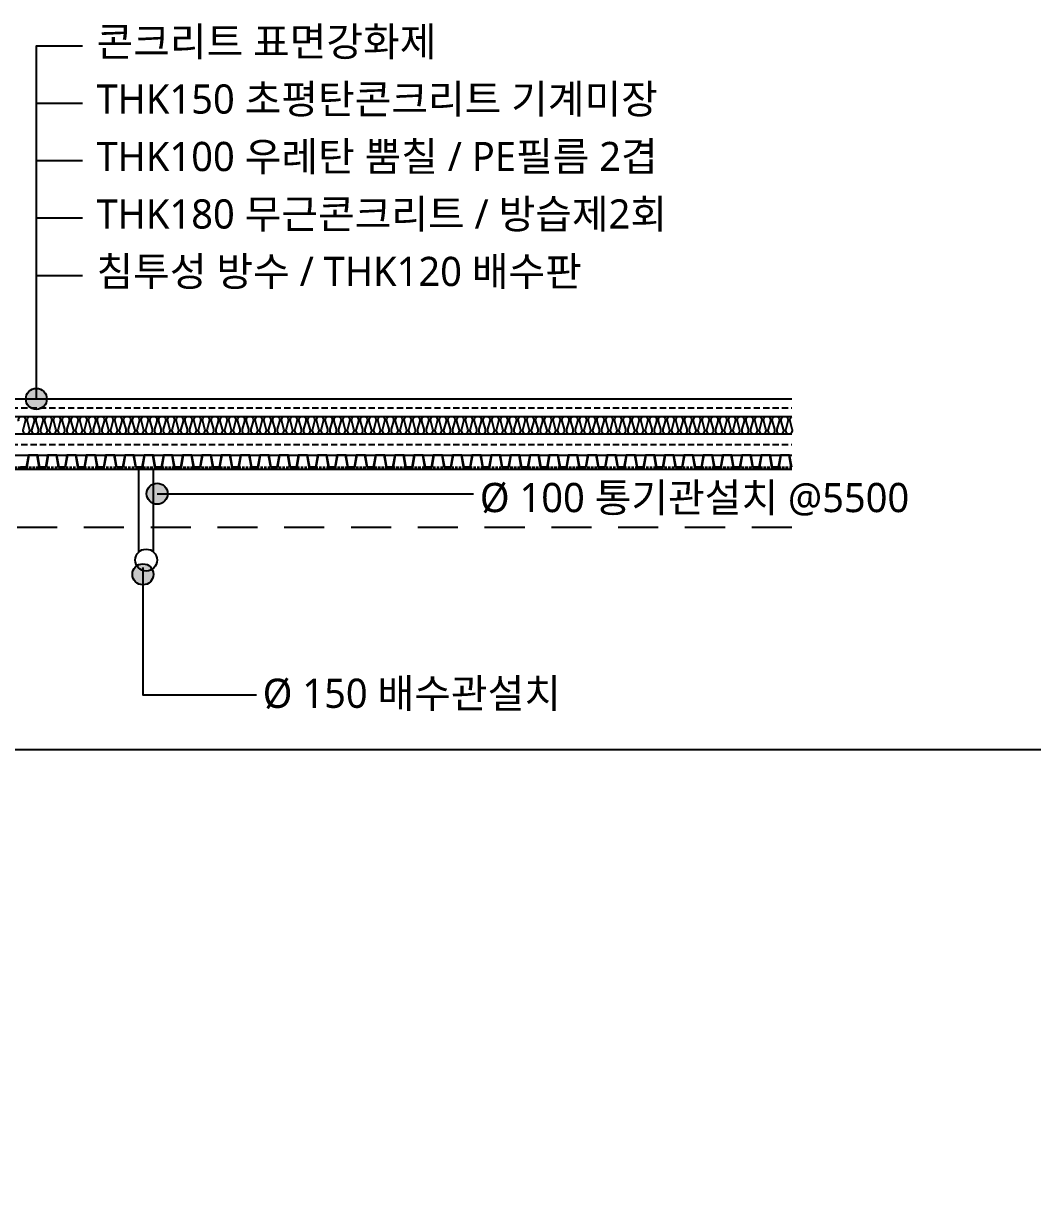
# Model space of a CAD drawing. Header units: millimetres. Extents: x 43194913 to 43467729, y 1104638 to 1280691.
# Drawn here: x 43230183 to 43260417, y 1245971 to 1280691 of the extents above; entities that cross this region are included whole.
import ezdxf
from ezdxf.enums import TextEntityAlignment as Align

# ---------------------------------------------------------------- set-up
doc = ezdxf.new("R2010")
doc.units = ezdxf.units.MM
doc.header["$LTSCALE"] = 1000
doc.header["$MEASUREMENT"] = 0
for name, pattern in [('-HID', [2.5, 1.5, -1]), ('HID', [2.2, 1.5, -0.7]), ('HIDDEN', [0.375, 0.25, -0.125])]:
    doc.linetypes.add(name, pattern=pattern)
doc.layers.get('0').update_dxf_attribs({"linetype": 'CONTINUOUS'})
doc.layers.get('Defpoints').update_dxf_attribs({"color": 171, "linetype": 'CONTINUOUS'})
for name, color, linetype in [('AA-ELSC-PCN9', 9, 'CONTINUOUS'), ('CON', 2, 'CONTINUOUS'), ('ELE-8', 8, 'CONTINUOUS'), ('INSUL', 8, 'CONTINUOUS'), ('LED', 7, 'CONTINUOUS'), ('TEXT(MIN)', 7, 'CONTINUOUS'), ('wire-meshes', 1, 'CONTINUOUS'), ('트렌치 (1층 결로수처리)', 2, 'CONTINUOUS')]:
    doc.layers.add(name, color=color, linetype=linetype)
doc.styles.add('나눔바른고딕', font='NanumBarunGothic.ttf')

# ---------------------------------------------------------------- blocks, each defined once
blk = doc.blocks.new('sdnjfknkdfgdfgdfg')
at = {"layer": 'Defpoints'}
blk.add_lwpolyline([(43933329.2, 1102264.7), (43706638.4, 1102264.7), (43706638.4, 1231339.6), (43933329.2, 1231339.6)], close=True, dxfattribs=at)

msp = doc.modelspace()

# ---------------------------------------------------------------- hatches: boundary and pattern name
at = {"layer": 'LED'}
h = msp.add_hatch(color=256, dxfattribs=at)
h.dxf.hatch_style = 1
edge = h.paths.add_edge_path()
edge.add_arc((43230577.5, 1269441.8), 315, 0, 360)
h = msp.add_hatch(color=12, dxfattribs=at)
h.dxf.hatch_style = 1
edge = h.paths.add_edge_path()
edge.add_arc((43234194.8, 1266603.6), 315, 0, 360, ccw=False)
h = msp.add_hatch(color=12, dxfattribs=at)
h.dxf.hatch_style = 1
edge = h.paths.add_edge_path()
edge.add_arc((43233769.3, 1264188.9), 315, 0, 360, ccw=False)

# ---------------------------------------------------------------- linework, layer by layer
at = {"linetype": '-HID', "ltscale": 0.8}
msp.add_line((43253201.3, 1265591.7), (43199877.6, 1265591.7), dxfattribs=at)
at = {"layer": 'AA-ELSC-PCN9'}
for p, q in [((43230338.7, 1267761.8), (43230274.7, 1267401.6)), ((43230354.5, 1267743.8), (43230290.5, 1267383.6)), ((43230617.6, 1267761.8), (43230338.7, 1267761.8)), ((43230601.8, 1267743.8), (43230354.5, 1267743.8)), ((43230665.8, 1267383.6), (43230601.8, 1267743.8)), ((43230681.6, 1267401.6), (43230617.6, 1267761.8)), ((43230916.1, 1267761.8), (43230852.1, 1267401.6)), ((43230931.9, 1267743.8), (43230867.9, 1267383.6)), ((43231195, 1267761.8), (43230916.1, 1267761.8)), ((43231179.2, 1267743.8), (43230931.9, 1267743.8)), ((43231243.2, 1267383.6), (43231179.2, 1267743.8)), ((43231259, 1267401.6), (43231195, 1267761.8)), ((43231493.5, 1267761.8), (43231429.4, 1267401.6)), ((43231509.3, 1267743.8), (43231445.3, 1267383.6)), ((43231772.4, 1267761.8), (43231493.5, 1267761.8)), ((43231756.6, 1267743.8), (43231509.3, 1267743.8)), ((43231820.6, 1267383.6), (43231756.6, 1267743.8)), ((43231836.4, 1267401.6), (43231772.4, 1267761.8)), ((43232070.9, 1267761.8), (43232006.8, 1267401.6)), ((43232086.7, 1267743.8), (43232022.7, 1267383.6)), ((43232349.8, 1267761.8), (43232070.9, 1267761.8)), ((43232333.9, 1267743.8), (43232086.7, 1267743.8)), ((43232398, 1267383.6), (43232333.9, 1267743.8)), ((43232413.8, 1267401.6), (43232349.8, 1267761.8)), ((43232648.2, 1267761.8), (43232584.2, 1267401.6)), ((43232664.1, 1267743.8), (43232600.1, 1267383.6)), ((43232927.2, 1267761.8), (43232648.2, 1267761.8)), ((43232911.3, 1267743.8), (43232664.1, 1267743.8)), ((43232975.4, 1267383.6), (43232911.3, 1267743.8)), ((43232991.2, 1267401.6), (43232927.2, 1267761.8)), ((43233225.6, 1267761.8), (43233161.6, 1267401.6)), ((43233241.5, 1267743.8), (43233177.5, 1267383.6)), ((43233504.6, 1267761.8), (43233225.6, 1267761.8)), ((43233488.7, 1267743.8), (43233241.5, 1267743.8)), ((43233552.7, 1267383.6), (43233488.7, 1267743.8)), ((43233568.6, 1267401.6), (43233504.6, 1267761.8)), ((43233803, 1267761.8), (43233739, 1267401.6)), ((43233818.9, 1267743.8), (43233754.8, 1267383.6)), ((43234082, 1267761.8), (43233803, 1267761.8)), ((43234066.1, 1267743.8), (43233818.9, 1267743.8)), ((43234130.1, 1267383.6), (43234066.1, 1267743.8)), ((43234146, 1267401.6), (43234082, 1267761.8)), ((43234380.4, 1267761.8), (43234316.4, 1267401.6)), ((43234396.3, 1267743.8), (43234332.2, 1267383.6)), ((43234659.3, 1267761.8), (43234380.4, 1267761.8)), ((43234643.5, 1267743.8), (43234396.3, 1267743.8)), ((43234707.5, 1267383.6), (43234643.5, 1267743.8)), ((43234723.4, 1267401.6), (43234659.3, 1267761.8)), ((43234957.8, 1267761.8), (43234893.8, 1267401.6)), ((43234973.6, 1267743.8), (43234909.6, 1267383.6)), ((43235236.7, 1267761.8), (43234957.8, 1267761.8)), ((43235220.9, 1267743.8), (43234973.6, 1267743.8)), ((43235284.9, 1267383.6), (43235220.9, 1267743.8)), ((43235300.8, 1267401.6), (43235236.7, 1267761.8)), ((43235535.2, 1267761.8), (43235471.2, 1267401.6)), ((43235551, 1267743.8), (43235487, 1267383.6)), ((43235814.1, 1267761.8), (43235535.2, 1267761.8)), ((43235798.3, 1267743.8), (43235551, 1267743.8)), ((43235862.3, 1267383.6), (43235798.3, 1267743.8)), ((43235878.1, 1267401.6), (43235814.1, 1267761.8)), ((43236112.6, 1267761.8), (43236048.6, 1267401.6)), ((43236128.4, 1267743.8), (43236064.4, 1267383.6)), ((43236391.5, 1267761.8), (43236112.6, 1267761.8)), ((43236375.7, 1267743.8), (43236128.4, 1267743.8)), ((43236439.7, 1267383.6), (43236375.7, 1267743.8)), ((43236455.5, 1267401.6), (43236391.5, 1267761.8)), ((43236690, 1267761.8), (43236626, 1267401.6)), ((43236705.8, 1267743.8), (43236641.8, 1267383.6)), ((43236968.9, 1267761.8), (43236690, 1267761.8)), ((43236953.1, 1267743.8), (43236705.8, 1267743.8)), ((43237017.1, 1267383.6), (43236953.1, 1267743.8)), ((43237032.9, 1267401.6), (43236968.9, 1267761.8)), ((43237267.4, 1267761.8), (43237203.4, 1267401.6)), ((43237283.2, 1267743.8), (43237219.2, 1267383.6)), ((43237546.3, 1267761.8), (43237267.4, 1267761.8)), ((43237530.5, 1267743.8), (43237283.2, 1267743.8)), ((43237594.5, 1267383.6), (43237530.5, 1267743.8)), ((43237610.3, 1267401.6), (43237546.3, 1267761.8)), ((43237844.8, 1267761.8), (43237780.8, 1267401.6)), ((43237860.6, 1267743.8), (43237796.6, 1267383.6)), ((43238123.7, 1267761.8), (43237844.8, 1267761.8)), ((43238107.9, 1267743.8), (43237860.6, 1267743.8)), ((43238171.9, 1267383.6), (43238107.9, 1267743.8)), ((43238187.7, 1267401.6), (43238123.7, 1267761.8)), ((43238422.2, 1267761.8), (43238358.1, 1267401.6)), ((43238438, 1267743.8), (43238374, 1267383.6)), ((43238701.1, 1267761.8), (43238422.2, 1267761.8)), ((43238685.3, 1267743.8), (43238438, 1267743.8)), ((43238749.3, 1267383.6), (43238685.3, 1267743.8)), ((43238765.1, 1267401.6), (43238701.1, 1267761.8)), ((43238999.5, 1267761.8), (43238935.5, 1267401.6)), ((43239015.4, 1267743.8), (43238951.4, 1267383.6)), ((43239278.5, 1267761.8), (43238999.5, 1267761.8)), ((43239262.6, 1267743.8), (43239015.4, 1267743.8)), ((43239326.7, 1267383.6), (43239262.6, 1267743.8)), ((43239342.5, 1267401.6), (43239278.5, 1267761.8)), ((43239576.9, 1267761.8), (43239512.9, 1267401.6)), ((43239592.8, 1267743.8), (43239528.8, 1267383.6)), ((43239855.9, 1267761.8), (43239576.9, 1267761.8)), ((43239840, 1267743.8), (43239592.8, 1267743.8)), ((43239904, 1267383.6), (43239840, 1267743.8)), ((43239919.9, 1267401.6), (43239855.9, 1267761.8)), ((43240154.3, 1267761.8), (43240090.3, 1267401.6)), ((43240170.2, 1267743.8), (43240106.1, 1267383.6)), ((43240433.3, 1267761.8), (43240154.3, 1267761.8)), ((43240417.4, 1267743.8), (43240170.2, 1267743.8)), ((43240481.4, 1267383.6), (43240417.4, 1267743.8)), ((43240497.3, 1267401.6), (43240433.3, 1267761.8)), ((43240731.7, 1267761.8), (43240667.7, 1267401.6)), ((43240747.6, 1267743.8), (43240683.5, 1267383.6)), ((43241010.6, 1267761.8), (43240731.7, 1267761.8)), ((43240994.8, 1267743.8), (43240747.6, 1267743.8)), ((43241058.8, 1267383.6), (43240994.8, 1267743.8)), ((43241074.7, 1267401.6), (43241010.6, 1267761.8)), ((43241309.1, 1267761.8), (43241245.1, 1267401.6)), ((43241324.9, 1267743.8), (43241260.9, 1267383.6)), ((43241588, 1267761.8), (43241309.1, 1267761.8)), ((43241572.2, 1267743.8), (43241324.9, 1267743.8)), ((43241636.2, 1267383.6), (43241572.2, 1267743.8)), ((43241652.1, 1267401.6), (43241588, 1267761.8)), ((43241886.5, 1267761.8), (43241822.5, 1267401.6)), ((43241902.3, 1267743.8), (43241838.3, 1267383.6)), ((43242165.4, 1267761.8), (43241886.5, 1267761.8)), ((43242149.6, 1267743.8), (43241902.3, 1267743.8)), ((43242213.6, 1267383.6), (43242149.6, 1267743.8)), ((43242229.4, 1267401.6), (43242165.4, 1267761.8)), ((43242463.9, 1267761.8), (43242399.9, 1267401.6)), ((43242479.7, 1267743.8), (43242415.7, 1267383.6)), ((43242742.8, 1267761.8), (43242463.9, 1267761.8)), ((43242727, 1267743.8), (43242479.7, 1267743.8)), ((43242791, 1267383.6), (43242727, 1267743.8)), ((43242806.8, 1267401.6), (43242742.8, 1267761.8)), ((43243041.3, 1267761.8), (43242977.3, 1267401.6)), ((43243057.1, 1267743.8), (43242993.1, 1267383.6)), ((43243320.2, 1267761.8), (43243041.3, 1267761.8)), ((43243304.4, 1267743.8), (43243057.1, 1267743.8)), ((43243368.4, 1267383.6), (43243304.4, 1267743.8)), ((43243384.2, 1267401.6), (43243320.2, 1267761.8)), ((43243618.7, 1267761.8), (43243554.7, 1267401.6)), ((43243634.5, 1267743.8), (43243570.5, 1267383.6)), ((43243897.6, 1267761.8), (43243618.7, 1267761.8)), ((43243881.8, 1267743.8), (43243634.5, 1267743.8)), ((43243945.8, 1267383.6), (43243881.8, 1267743.8)), ((43243961.6, 1267401.6), (43243897.6, 1267761.8)), ((43244196.1, 1267761.8), (43244132.1, 1267401.6)), ((43244211.9, 1267743.8), (43244147.9, 1267383.6)), ((43244475, 1267761.8), (43244196.1, 1267761.8)), ((43244459.2, 1267743.8), (43244211.9, 1267743.8)), ((43244523.2, 1267383.6), (43244459.2, 1267743.8)), ((43244539, 1267401.6), (43244475, 1267761.8)), ((43244773.5, 1267761.8), (43244709.4, 1267401.6)), ((43244789.3, 1267743.8), (43244725.3, 1267383.6)), ((43245052.4, 1267761.8), (43244773.5, 1267761.8)), ((43245036.6, 1267743.8), (43244789.3, 1267743.8)), ((43245100.6, 1267383.6), (43245036.6, 1267743.8)), ((43245116.4, 1267401.6), (43245052.4, 1267761.8)), ((43245350.9, 1267761.8), (43245286.8, 1267401.6)), ((43245366.7, 1267743.8), (43245302.7, 1267383.6)), ((43245629.8, 1267761.8), (43245350.9, 1267761.8)), ((43245613.9, 1267743.8), (43245366.7, 1267743.8)), ((43245678, 1267383.6), (43245613.9, 1267743.8)), ((43245693.8, 1267401.6), (43245629.8, 1267761.8)), ((43245928.2, 1267761.8), (43245864.2, 1267401.6)), ((43245944.1, 1267743.8), (43245880.1, 1267383.6)), ((43246207.2, 1267761.8), (43245928.2, 1267761.8)), ((43246191.3, 1267743.8), (43245944.1, 1267743.8)), ((43246255.4, 1267383.6), (43246191.3, 1267743.8)), ((43246271.2, 1267401.6), (43246207.2, 1267761.8)), ((43246505.6, 1267761.8), (43246441.6, 1267401.6)), ((43246521.5, 1267743.8), (43246457.4, 1267383.6)), ((43246784.6, 1267761.8), (43246505.6, 1267761.8)), ((43246768.7, 1267743.8), (43246521.5, 1267743.8)), ((43246832.7, 1267383.6), (43246768.7, 1267743.8)), ((43246848.6, 1267401.6), (43246784.6, 1267761.8)), ((43247083, 1267761.8), (43247019, 1267401.6)), ((43247098.9, 1267743.8), (43247034.8, 1267383.6)), ((43247362, 1267761.8), (43247083, 1267761.8)), ((43247346.1, 1267743.8), (43247098.9, 1267743.8)), ((43247410.1, 1267383.6), (43247346.1, 1267743.8)), ((43247426, 1267401.6), (43247362, 1267761.8)), ((43247660.4, 1267761.8), (43247596.4, 1267401.6)), ((43247676.2, 1267743.8), (43247612.2, 1267383.6)), ((43247939.3, 1267761.8), (43247660.4, 1267761.8)), ((43247923.5, 1267743.8), (43247676.2, 1267743.8)), ((43247987.5, 1267383.6), (43247923.5, 1267743.8)), ((43248003.4, 1267401.6), (43247939.3, 1267761.8)), ((43248237.8, 1267761.8), (43248173.8, 1267401.6)), ((43248253.6, 1267743.8), (43248189.6, 1267383.6)), ((43248516.7, 1267761.8), (43248237.8, 1267761.8)), ((43248500.9, 1267743.8), (43248253.6, 1267743.8)), ((43248564.9, 1267383.6), (43248500.9, 1267743.8)), ((43248580.7, 1267401.6), (43248516.7, 1267761.8)), ((43248815.2, 1267761.8), (43248751.2, 1267401.6)), ((43248831, 1267743.8), (43248767, 1267383.6)), ((43249094.1, 1267761.8), (43248815.2, 1267761.8)), ((43249078.3, 1267743.8), (43248831, 1267743.8)), ((43249142.3, 1267383.6), (43249078.3, 1267743.8)), ((43249158.1, 1267401.6), (43249094.1, 1267761.8)), ((43249392.6, 1267761.8), (43249328.6, 1267401.6)), ((43249408.4, 1267743.8), (43249344.4, 1267383.6)), ((43249671.5, 1267761.8), (43249392.6, 1267761.8)), ((43249655.7, 1267743.8), (43249408.4, 1267743.8)), ((43249719.7, 1267383.6), (43249655.7, 1267743.8)), ((43249735.5, 1267401.6), (43249671.5, 1267761.8)), ((43249970, 1267761.8), (43249906, 1267401.6)), ((43249985.8, 1267743.8), (43249921.8, 1267383.6)), ((43250248.9, 1267761.8), (43249970, 1267761.8)), ((43250233.1, 1267743.8), (43249985.8, 1267743.8)), ((43250297.1, 1267383.6), (43250233.1, 1267743.8)), ((43250312.9, 1267401.6), (43250248.9, 1267761.8)), ((43250547.4, 1267761.8), (43250483.4, 1267401.6)), ((43250563.2, 1267743.8), (43250499.2, 1267383.6)), ((43250826.3, 1267761.8), (43250547.4, 1267761.8)), ((43250810.5, 1267743.8), (43250563.2, 1267743.8)), ((43250874.5, 1267383.6), (43250810.5, 1267743.8)), ((43250890.3, 1267401.6), (43250826.3, 1267761.8)), ((43251124.8, 1267761.8), (43251060.7, 1267401.6)), ((43251140.6, 1267743.8), (43251076.6, 1267383.6)), ((43251403.7, 1267761.8), (43251124.8, 1267761.8)), ((43251387.9, 1267743.8), (43251140.6, 1267743.8)), ((43251451.9, 1267383.6), (43251387.9, 1267743.8)), ((43251467.7, 1267401.6), (43251403.7, 1267761.8)), ((43251702.2, 1267761.8), (43251638.1, 1267401.6)), ((43251718, 1267743.8), (43251654, 1267383.6)), ((43251981.1, 1267761.8), (43251702.2, 1267761.8)), ((43251965.2, 1267743.8), (43251718, 1267743.8)), ((43252029.3, 1267383.6), (43251965.2, 1267743.8)), ((43252045.1, 1267401.6), (43251981.1, 1267761.8)), ((43252279.5, 1267761.8), (43252215.5, 1267401.6)), ((43252295.4, 1267743.8), (43252231.4, 1267383.6)), ((43252558.5, 1267761.8), (43252279.5, 1267761.8)), ((43252542.6, 1267743.8), (43252295.4, 1267743.8)), ((43252606.7, 1267383.6), (43252542.6, 1267743.8)), ((43252622.5, 1267401.6), (43252558.5, 1267761.8)), ((43252856.9, 1267761.8), (43252792.9, 1267401.6)), ((43252872.8, 1267743.8), (43252808.8, 1267383.6)), ((43253135.9, 1267761.8), (43252856.9, 1267761.8)), ((43253120, 1267743.8), (43252872.8, 1267743.8)), ((43253184, 1267383.6), (43253120, 1267743.8)), ((43253199.9, 1267401.6), (43253135.9, 1267761.8)), ((43230290.5, 1267383.6), (43230088.4, 1267383.6)), ((43230274.7, 1267401.6), (43230104.2, 1267401.6)), ((43230867.9, 1267383.6), (43230665.8, 1267383.6)), ((43230852.1, 1267401.6), (43230681.6, 1267401.6)), ((43231445.3, 1267383.6), (43231243.2, 1267383.6)), ((43231429.4, 1267401.6), (43231259, 1267401.6)), ((43232022.7, 1267383.6), (43231820.6, 1267383.6)), ((43232006.8, 1267401.6), (43231836.4, 1267401.6)), ((43232600.1, 1267383.6), (43232398, 1267383.6)), ((43232584.2, 1267401.6), (43232413.8, 1267401.6)), ((43233177.5, 1267383.6), (43232975.4, 1267383.6)), ((43233161.6, 1267401.6), (43232991.2, 1267401.6)), ((43233754.8, 1267383.6), (43233552.7, 1267383.6)), ((43233739, 1267401.6), (43233568.6, 1267401.6)), ((43234332.2, 1267383.6), (43234130.1, 1267383.6)), ((43234316.4, 1267401.6), (43234146, 1267401.6)), ((43234909.6, 1267383.6), (43234707.5, 1267383.6)), ((43234893.8, 1267401.6), (43234723.4, 1267401.6)), ((43235487, 1267383.6), (43235284.9, 1267383.6)), ((43235471.2, 1267401.6), (43235300.8, 1267401.6)), ((43236064.4, 1267383.6), (43235862.3, 1267383.6)), ((43236048.6, 1267401.6), (43235878.1, 1267401.6)), ((43236641.8, 1267383.6), (43236439.7, 1267383.6)), ((43236626, 1267401.6), (43236455.5, 1267401.6)), ((43237219.2, 1267383.6), (43237017.1, 1267383.6)), ((43237203.4, 1267401.6), (43237032.9, 1267401.6)), ((43237796.6, 1267383.6), (43237594.5, 1267383.6)), ((43237780.8, 1267401.6), (43237610.3, 1267401.6)), ((43238374, 1267383.6), (43238171.9, 1267383.6)), ((43238358.1, 1267401.6), (43238187.7, 1267401.6)), ((43238951.4, 1267383.6), (43238749.3, 1267383.6)), ((43238935.5, 1267401.6), (43238765.1, 1267401.6)), ((43239528.8, 1267383.6), (43239326.7, 1267383.6)), ((43239512.9, 1267401.6), (43239342.5, 1267401.6)), ((43240106.1, 1267383.6), (43239904, 1267383.6)), ((43240090.3, 1267401.6), (43239919.9, 1267401.6)), ((43240683.5, 1267383.6), (43240481.4, 1267383.6)), ((43240667.7, 1267401.6), (43240497.3, 1267401.6)), ((43241260.9, 1267383.6), (43241058.8, 1267383.6)), ((43241245.1, 1267401.6), (43241074.7, 1267401.6)), ((43241838.3, 1267383.6), (43241636.2, 1267383.6)), ((43241822.5, 1267401.6), (43241652.1, 1267401.6)), ((43242415.7, 1267383.6), (43242213.6, 1267383.6)), ((43242399.9, 1267401.6), (43242229.4, 1267401.6)), ((43242993.1, 1267383.6), (43242791, 1267383.6)), ((43242977.3, 1267401.6), (43242806.8, 1267401.6)), ((43243570.5, 1267383.6), (43243368.4, 1267383.6)), ((43243554.7, 1267401.6), (43243384.2, 1267401.6)), ((43244147.9, 1267383.6), (43243945.8, 1267383.6)), ((43244132.1, 1267401.6), (43243961.6, 1267401.6)), ((43244725.3, 1267383.6), (43244523.2, 1267383.6)), ((43244709.4, 1267401.6), (43244539, 1267401.6)), ((43245302.7, 1267383.6), (43245100.6, 1267383.6)), ((43245286.8, 1267401.6), (43245116.4, 1267401.6)), ((43245880.1, 1267383.6), (43245678, 1267383.6)), ((43245864.2, 1267401.6), (43245693.8, 1267401.6)), ((43246457.4, 1267383.6), (43246255.4, 1267383.6)), ((43246441.6, 1267401.6), (43246271.2, 1267401.6)), ((43247034.8, 1267383.6), (43246832.7, 1267383.6)), ((43247019, 1267401.6), (43246848.6, 1267401.6)), ((43247612.2, 1267383.6), (43247410.1, 1267383.6)), ((43247596.4, 1267401.6), (43247426, 1267401.6)), ((43248189.6, 1267383.6), (43247987.5, 1267383.6)), ((43248173.8, 1267401.6), (43248003.4, 1267401.6)), ((43248767, 1267383.6), (43248564.9, 1267383.6)), ((43248751.2, 1267401.6), (43248580.7, 1267401.6)), ((43249344.4, 1267383.6), (43249142.3, 1267383.6)), ((43249328.6, 1267401.6), (43249158.1, 1267401.6)), ((43249921.8, 1267383.6), (43249719.7, 1267383.6)), ((43249906, 1267401.6), (43249735.5, 1267401.6)), ((43250499.2, 1267383.6), (43250297.1, 1267383.6)), ((43250483.4, 1267401.6), (43250312.9, 1267401.6)), ((43251076.6, 1267383.6), (43250874.5, 1267383.6)), ((43251060.7, 1267401.6), (43250890.3, 1267401.6)), ((43251654, 1267383.6), (43251451.9, 1267383.6)), ((43251638.1, 1267401.6), (43251467.7, 1267401.6)), ((43252231.4, 1267383.6), (43252029.3, 1267383.6)), ((43252215.5, 1267401.6), (43252045.1, 1267401.6)), ((43252808.8, 1267383.6), (43252606.7, 1267383.6)), ((43252792.9, 1267401.6), (43252622.5, 1267401.6)), ((43253201.3, 1267383.6), (43253184, 1267383.6)), ((43253201.3, 1267401.6), (43253199.9, 1267401.6))]:
    msp.add_line(p, q, dxfattribs=at)
at = {"layer": 'CON', "color": 6, "linetype": 'ByBlock'}
for p, q in [((43213808.6, 1269441.8), (43253201.3, 1269441.8)), ((43213808.6, 1268916.8), (43253201.3, 1268916.8)), ((43213808.6, 1268391.8), (43253201.3, 1268391.8)), ((43213808.6, 1267761.8), (43253201.3, 1267761.8))]:
    msp.add_line(p, q, dxfattribs=at)
at = {"layer": 'CON', "ltscale": 5}
msp.add_line((43213808.6, 1267341.7), (43253201.3, 1267341.7), dxfattribs=at)
at = {"layer": 'Defpoints', "ltscale": 10000}
msp.add_lwpolyline([(43211212.7, 1258941.8), (43437903.4, 1258941.8), (43437903.4, 1129866.9), (43211212.7, 1129866.9)], close=True, dxfattribs=at)
at = {"layer": 'ELE-8', "linetype": 'HID', "ltscale": 0.05}
msp.add_lwpolyline([(43253201.3, 1267383.6), (43223281.9, 1267383.6), (43223281.9, 1267383.6), (43221690.1, 1267383.6), (43221690.1, 1267383.6), (43213808.6, 1267383.6)], dxfattribs=at)
at = {"layer": 'INSUL', "ltscale": 0.1}
msp.add_lwpolyline([(43230048.8, 1268774.5, -1.4491979), (43230245.1, 1268774.5), (43230180, 1268534.1, 0.5248557), (43230278.2, 1268391.8, 0.5248557), (43230376.4, 1268534.1), (43230311.3, 1268774.5, -1.4491979), (43230507.6, 1268774.5), (43230442.5, 1268534.1, 0.5248557), (43230540.7, 1268391.8, 0.5248557), (43230638.9, 1268534.1), (43230573.8, 1268774.5, -1.4491979), (43230770.1, 1268774.5), (43230705, 1268534.1, 0.5248557), (43230803.2, 1268391.8, 0.5248557), (43230901.4, 1268534.1), (43230836.3, 1268774.5, -1.4491979), (43231032.6, 1268774.5), (43230967.5, 1268534.1, 0.5248557), (43231065.7, 1268391.8, 0.5248557), (43231163.9, 1268534.1), (43231098.8, 1268774.5, -1.4491979), (43231295.1, 1268774.5), (43231230, 1268534.1, 0.5248557), (43231328.2, 1268391.8, 0.5248557), (43231426.4, 1268534.1), (43231361.3, 1268774.5, -1.4491979), (43231557.6, 1268774.5), (43231492.5, 1268534.1, 0.5248557), (43231590.7, 1268391.8, 0.5248557), (43231688.9, 1268534.1), (43231623.8, 1268774.5, -1.4491979), (43231820.1, 1268774.5), (43231755, 1268534.1, 0.5248557), (43231853.2, 1268391.8, 0.5248557), (43231951.4, 1268534.1), (43231886.3, 1268774.5, -1.4491979), (43232082.6, 1268774.5), (43232017.5, 1268534.1, 0.5248557), (43232115.7, 1268391.8, 0.5248557), (43232213.9, 1268534.1), (43232148.8, 1268774.5, -1.4491979), (43232345.1, 1268774.5), (43232280, 1268534.1, 0.5248557), (43232378.2, 1268391.8, 0.5248557), (43232476.4, 1268534.1), (43232411.3, 1268774.5, -1.4491979), (43232607.6, 1268774.5), (43232542.5, 1268534.1, 0.5248557), (43232640.7, 1268391.8, 0.5248557), (43232738.9, 1268534.1), (43232673.8, 1268774.5, -1.4491979), (43232870.1, 1268774.5), (43232805, 1268534.1, 0.5248557), (43232903.2, 1268391.8, 0.5248557), (43233001.4, 1268534.1), (43232936.3, 1268774.5, -1.4491979), (43233132.6, 1268774.5), (43233067.5, 1268534.1, 0.5248557), (43233165.7, 1268391.8, 0.5248557), (43233263.9, 1268534.1), (43233198.8, 1268774.5, -1.4491979), (43233395.1, 1268774.5), (43233330, 1268534.1, 0.5248557), (43233428.2, 1268391.8, 0.5248557), (43233526.4, 1268534.1), (43233461.3, 1268774.5, -1.4491979), (43233657.6, 1268774.5), (43233592.5, 1268534.1, 0.5248557), (43233690.7, 1268391.8, 0.5248557), (43233788.9, 1268534.1), (43233723.8, 1268774.5, -1.4491979), (43233920.1, 1268774.5), (43233855, 1268534.1, 0.5248557), (43233953.2, 1268391.8, 0.5248557), (43234051.4, 1268534.1), (43233986.3, 1268774.5, -1.4491979), (43234182.6, 1268774.5), (43234117.5, 1268534.1, 0.5248557), (43234215.7, 1268391.8, 0.5248557), (43234313.9, 1268534.1), (43234248.8, 1268774.5, -1.4491979), (43234445.1, 1268774.5), (43234380, 1268534.1, 0.5248557), (43234478.2, 1268391.8, 0.5248557), (43234576.4, 1268534.1), (43234511.3, 1268774.5, -1.4491979), (43234707.6, 1268774.5), (43234642.5, 1268534.1, 0.5248557), (43234740.7, 1268391.8, 0.5248557), (43234838.9, 1268534.1), (43234773.8, 1268774.5, -1.4491979), (43234970.1, 1268774.5), (43234905, 1268534.1, 0.5248557), (43235003.2, 1268391.8, 0.5248557), (43235101.4, 1268534.1), (43235036.3, 1268774.5, -1.4491979), (43235232.6, 1268774.5), (43235167.5, 1268534.1, 0.5248557), (43235265.7, 1268391.8, 0.5248557), (43235363.9, 1268534.1), (43235298.8, 1268774.5, -1.4491979), (43235495.1, 1268774.5), (43235430, 1268534.1, 0.5248557), (43235528.2, 1268391.8, 0.5248557), (43235626.4, 1268534.1), (43235561.3, 1268774.5, -1.4491979), (43235757.6, 1268774.5), (43235692.5, 1268534.1, 0.5248557), (43235790.7, 1268391.8, 0.5248557), (43235888.9, 1268534.1), (43235823.8, 1268774.5, -1.4491979), (43236020.1, 1268774.5), (43235955, 1268534.1, 0.5248557), (43236053.2, 1268391.8, 0.5248557), (43236151.4, 1268534.1), (43236086.3, 1268774.5, -1.4491979), (43236282.6, 1268774.5), (43236217.5, 1268534.1, 0.5248557), (43236315.7, 1268391.8, 0.5248557), (43236413.9, 1268534.1), (43236348.8, 1268774.5, -1.4491979), (43236545.1, 1268774.5), (43236480, 1268534.1, 0.5248557), (43236578.2, 1268391.8, 0.5248557), (43236676.4, 1268534.1), (43236611.3, 1268774.5, -1.4491979), (43236807.6, 1268774.5), (43236742.5, 1268534.1, 0.5248557), (43236840.7, 1268391.8, 0.5248557), (43236938.9, 1268534.1), (43236873.8, 1268774.5, -1.4491979), (43237070.1, 1268774.5), (43237005, 1268534.1, 0.5248557), (43237103.2, 1268391.8, 0.5248557), (43237201.4, 1268534.1), (43237136.3, 1268774.5, -1.4491979), (43237332.6, 1268774.5), (43237267.5, 1268534.1, 0.5248557), (43237365.7, 1268391.8, 0.5248557), (43237463.9, 1268534.1), (43237398.8, 1268774.5, -1.4491979), (43237595.1, 1268774.5), (43237530, 1268534.1, 0.5248557), (43237628.2, 1268391.8, 0.5248557), (43237726.4, 1268534.1), (43237661.3, 1268774.5, -1.4491979), (43237857.6, 1268774.5), (43237792.5, 1268534.1, 0.5248557), (43237890.7, 1268391.8, 0.5248557), (43237988.9, 1268534.1), (43237923.8, 1268774.5, -1.4491979), (43238120.1, 1268774.5), (43238055, 1268534.1, 0.5248557), (43238153.2, 1268391.8, 0.5248557), (43238251.4, 1268534.1), (43238186.3, 1268774.5, -1.4491979), (43238382.6, 1268774.5), (43238317.5, 1268534.1, 0.5248557), (43238415.7, 1268391.8, 0.5248557), (43238513.9, 1268534.1), (43238448.8, 1268774.5, -1.4491979), (43238645.1, 1268774.5), (43238580, 1268534.1, 0.5248557), (43238678.2, 1268391.8, 0.5248557), (43238776.4, 1268534.1), (43238711.3, 1268774.5, -1.4491979), (43238907.6, 1268774.5), (43238842.5, 1268534.1, 0.5248557), (43238940.7, 1268391.8, 0.5248557), (43239038.9, 1268534.1), (43238973.8, 1268774.5, -1.4491979), (43239170.1, 1268774.5), (43239105, 1268534.1, 0.5248557), (43239203.2, 1268391.8, 0.5248557), (43239301.4, 1268534.1), (43239236.3, 1268774.5, -1.4491979), (43239432.6, 1268774.5), (43239367.5, 1268534.1, 0.5248557), (43239465.7, 1268391.8, 0.5248557), (43239563.9, 1268534.1), (43239498.8, 1268774.5, -1.4491979), (43239695.1, 1268774.5), (43239630, 1268534.1, 0.5248557), (43239728.2, 1268391.8, 0.5248557), (43239826.4, 1268534.1), (43239761.3, 1268774.5, -1.4491979), (43239957.6, 1268774.5), (43239892.5, 1268534.1, 0.5248557), (43239990.7, 1268391.8, 0.5248557), (43240088.9, 1268534.1), (43240023.8, 1268774.5, -1.4491979), (43240220.1, 1268774.5), (43240155, 1268534.1, 0.5248557), (43240253.2, 1268391.8, 0.5248557), (43240351.4, 1268534.1), (43240286.3, 1268774.5, -1.4491979), (43240482.6, 1268774.5), (43240417.5, 1268534.1, 0.5248557), (43240515.7, 1268391.8, 0.5248557), (43240613.9, 1268534.1), (43240548.8, 1268774.5, -1.4491979), (43240745.1, 1268774.5), (43240680, 1268534.1, 0.5248557), (43240778.2, 1268391.8, 0.5248557), (43240876.4, 1268534.1), (43240811.3, 1268774.5, -1.4491979), (43241007.6, 1268774.5), (43240942.5, 1268534.1, 0.5248557), (43241040.7, 1268391.8, 0.5248557), (43241138.9, 1268534.1), (43241073.8, 1268774.5, -1.4491979), (43241270.1, 1268774.5), (43241205, 1268534.1, 0.5248557), (43241303.2, 1268391.8, 0.5248557), (43241401.4, 1268534.1), (43241336.3, 1268774.5, -1.4491979), (43241532.6, 1268774.5), (43241467.5, 1268534.1, 0.5248557), (43241565.7, 1268391.8, 0.5248557), (43241663.9, 1268534.1), (43241598.8, 1268774.5, -1.4491979), (43241795.1, 1268774.5), (43241730, 1268534.1, 0.5248557), (43241828.2, 1268391.8, 0.5248557), (43241926.4, 1268534.1), (43241861.3, 1268774.5, -1.4491979), (43242057.6, 1268774.5), (43241992.5, 1268534.1, 0.5248557), (43242090.7, 1268391.8, 0.5248557), (43242188.9, 1268534.1), (43242123.8, 1268774.5, -1.4491979), (43242320.1, 1268774.5), (43242255, 1268534.1, 0.5248557), (43242353.2, 1268391.8, 0.5248557), (43242451.4, 1268534.1), (43242386.3, 1268774.5, -1.4491979), (43242582.6, 1268774.5), (43242517.5, 1268534.1, 0.5248557), (43242615.7, 1268391.8, 0.5248557), (43242713.9, 1268534.1), (43242648.8, 1268774.5, -1.4491979), (43242845.1, 1268774.5), (43242780, 1268534.1, 0.5248557), (43242878.2, 1268391.8, 0.5248557), (43242976.4, 1268534.1), (43242911.3, 1268774.5, -1.4491979), (43243107.6, 1268774.5), (43243042.5, 1268534.1, 0.5248557), (43243140.7, 1268391.8, 0.5248557), (43243238.9, 1268534.1), (43243173.8, 1268774.5, -1.4491979), (43243370.1, 1268774.5), (43243305, 1268534.1, 0.5248557), (43243403.2, 1268391.8, 0.5248557), (43243501.4, 1268534.1), (43243436.3, 1268774.5, -1.4491979), (43243632.6, 1268774.5), (43243567.5, 1268534.1, 0.5248557), (43243665.7, 1268391.8, 0.5248557), (43243763.9, 1268534.1), (43243698.8, 1268774.5, -1.4491979), (43243895.1, 1268774.5), (43243830, 1268534.1, 0.5248557), (43243928.2, 1268391.8, 0.5248557), (43244026.4, 1268534.1), (43243961.3, 1268774.5, -1.4491979), (43244157.6, 1268774.5), (43244092.5, 1268534.1, 0.5248557), (43244190.7, 1268391.8, 0.5248557), (43244288.9, 1268534.1), (43244223.8, 1268774.5, -1.4491979), (43244420.1, 1268774.5), (43244355, 1268534.1, 0.5248557), (43244453.2, 1268391.8, 0.5248557), (43244551.4, 1268534.1), (43244486.3, 1268774.5, -1.4491979), (43244682.6, 1268774.5), (43244617.5, 1268534.1, 0.5248557), (43244715.7, 1268391.8, 0.5248557), (43244813.9, 1268534.1), (43244748.8, 1268774.5, -1.4491979), (43244945.1, 1268774.5), (43244880, 1268534.1, 0.5248557), (43244978.2, 1268391.8, 0.5248557), (43245076.4, 1268534.1), (43245011.3, 1268774.5, -1.4491979), (43245207.6, 1268774.5), (43245142.5, 1268534.1, 0.5248557), (43245240.7, 1268391.8, 0.5248557), (43245338.9, 1268534.1), (43245273.8, 1268774.5, -1.4491979), (43245470.1, 1268774.5), (43245405, 1268534.1, 0.5248557), (43245503.2, 1268391.8, 0.5248557), (43245601.4, 1268534.1), (43245536.3, 1268774.5, -1.4491979), (43245732.6, 1268774.5), (43245667.5, 1268534.1, 0.5248557), (43245765.7, 1268391.8, 0.5248557), (43245863.9, 1268534.1), (43245798.8, 1268774.5, -1.4491979), (43245995.1, 1268774.5), (43245930, 1268534.1, 0.5248557), (43246028.2, 1268391.8, 0.5248557), (43246126.4, 1268534.1), (43246061.3, 1268774.5, -1.4491979), (43246257.6, 1268774.5), (43246192.5, 1268534.1, 0.5248557), (43246290.7, 1268391.8, 0.5248557), (43246388.9, 1268534.1), (43246323.8, 1268774.5, -1.4491979), (43246520.1, 1268774.5), (43246455, 1268534.1, 0.5248557), (43246553.2, 1268391.8, 0.5248557), (43246651.4, 1268534.1), (43246586.3, 1268774.5, -1.4491979), (43246782.6, 1268774.5), (43246717.5, 1268534.1, 0.5248557), (43246815.7, 1268391.8, 0.5248557), (43246913.9, 1268534.1), (43246848.8, 1268774.5, -1.4491979), (43247045.1, 1268774.5), (43246980, 1268534.1, 0.5248557), (43247078.2, 1268391.8, 0.5248557), (43247176.4, 1268534.1), (43247111.3, 1268774.5, -1.4491979), (43247307.6, 1268774.5), (43247242.5, 1268534.1, 0.5248557), (43247340.7, 1268391.8, 0.5248557), (43247438.9, 1268534.1), (43247373.8, 1268774.5, -1.4491979), (43247570.1, 1268774.5), (43247505, 1268534.1, 0.5248557), (43247603.2, 1268391.8, 0.5248557), (43247701.4, 1268534.1), (43247636.3, 1268774.5, -1.4491979), (43247832.6, 1268774.5), (43247767.5, 1268534.1, 0.5248557), (43247865.7, 1268391.8, 0.5248557), (43247963.9, 1268534.1), (43247898.8, 1268774.5, -1.4491979), (43248095.1, 1268774.5), (43248030, 1268534.1, 0.5248557), (43248128.2, 1268391.8, 0.5248557), (43248226.4, 1268534.1), (43248161.3, 1268774.5, -1.4491979), (43248357.6, 1268774.5), (43248292.5, 1268534.1, 0.5248557), (43248390.7, 1268391.8, 0.5248557), (43248488.9, 1268534.1), (43248423.8, 1268774.5, -1.4491979), (43248620.1, 1268774.5), (43248555, 1268534.1, 0.5248557), (43248653.2, 1268391.8, 0.5248557), (43248751.4, 1268534.1), (43248686.3, 1268774.5, -1.4491979), (43248882.6, 1268774.5), (43248817.5, 1268534.1, 0.5248557), (43248915.7, 1268391.8, 0.5248557), (43249013.9, 1268534.1), (43248948.8, 1268774.5, -1.4491979), (43249145.1, 1268774.5), (43249080, 1268534.1, 0.5248557), (43249178.2, 1268391.8, 0.5248557), (43249276.4, 1268534.1), (43249211.3, 1268774.5, -1.4491979), (43249407.6, 1268774.5), (43249342.5, 1268534.1, 0.5248557), (43249440.7, 1268391.8, 0.5248557), (43249538.9, 1268534.1), (43249473.8, 1268774.5, -1.4491979), (43249670.1, 1268774.5), (43249605, 1268534.1, 0.5248557), (43249703.2, 1268391.8, 0.5248557), (43249801.4, 1268534.1), (43249736.3, 1268774.5, -1.4491979), (43249932.6, 1268774.5), (43249867.5, 1268534.1, 0.5248557), (43249965.7, 1268391.8, 0.5248557), (43250063.9, 1268534.1), (43249998.8, 1268774.5, -1.4491979), (43250195.1, 1268774.5), (43250130, 1268534.1, 0.5248557), (43250228.2, 1268391.8, 0.5248557), (43250326.4, 1268534.1), (43250261.3, 1268774.5, -1.4491979), (43250457.6, 1268774.5), (43250392.5, 1268534.1, 0.5248557), (43250490.7, 1268391.8, 0.5248557), (43250588.9, 1268534.1), (43250523.8, 1268774.5, -1.4491979), (43250720.1, 1268774.5), (43250655, 1268534.1, 0.5248557), (43250753.2, 1268391.8, 0.5248557), (43250851.4, 1268534.1), (43250786.3, 1268774.5, -1.4491979), (43250982.6, 1268774.5), (43250917.5, 1268534.1, 0.5248557), (43251015.7, 1268391.8, 0.5248557), (43251113.9, 1268534.1), (43251048.8, 1268774.5, -1.4491979), (43251245.1, 1268774.5), (43251180, 1268534.1, 0.5248557), (43251278.2, 1268391.8, 0.5248557), (43251376.4, 1268534.1), (43251311.3, 1268774.5, -1.4491979), (43251507.6, 1268774.5), (43251442.5, 1268534.1, 0.5248557), (43251540.7, 1268391.8, 0.5248557), (43251638.9, 1268534.1), (43251573.8, 1268774.5, -1.4491979), (43251770.1, 1268774.5), (43251705, 1268534.1, 0.5248557), (43251803.2, 1268391.8, 0.5248557), (43251901.4, 1268534.1), (43251836.3, 1268774.5, -1.4491979), (43252032.6, 1268774.5), (43251967.5, 1268534.1, 0.5248557), (43252065.7, 1268391.8, 0.5248557), (43252163.9, 1268534.1), (43252098.8, 1268774.5, -1.4491979), (43252295.1, 1268774.5), (43252230, 1268534.1, 0.5248557), (43252328.2, 1268391.8, 0.5248557), (43252426.4, 1268534.1), (43252361.3, 1268774.5, -1.4491979), (43252557.6, 1268774.5), (43252492.5, 1268534.1, 0.5248557), (43252590.7, 1268391.8, 0.5248557), (43252688.9, 1268534.1), (43252623.8, 1268774.5, -1.4491979), (43252820.1, 1268774.5), (43252755, 1268534.1, 0.5248557), (43252853.2, 1268391.8, 0.5248557), (43252951.4, 1268534.1), (43252886.3, 1268774.5, -1.4491979), (43253082.6, 1268774.5), (43253017.5, 1268534.1, 0.5248557), (43253115.7, 1268391.8, 0.5248557), (43253213.9, 1268534.1), (43253148.8, 1268774.5, -0.3888895), (43253201.3, 1268906.3)], format="xyb", dxfattribs=at)
at = {"layer": 'LED'}
for points in [[(43230577.5, 1269441.8), (43230577.5, 1280011.7), (43231958.2, 1280011.7)], [(43231958.2, 1278290.8), (43230577.5, 1278290.8)], [(43231958.2, 1276570), (43230577.5, 1276570)], [(43231958.2, 1274849.2), (43230577.5, 1274849.2)], [(43231958.2, 1273128.3), (43230577.5, 1273128.3)]]:
    msp.add_lwpolyline(points, dxfattribs=at)
at = {"layer": 'LED', "color": 12}
for points in [[(43234194.8, 1266603.6), (43243672.3, 1266603.6)], [(43233769.3, 1264398.9), (43233769.3, 1260578.1), (43237169.3, 1260578.1)]]:
    msp.add_lwpolyline(points, dxfattribs=at)
at = {"layer": 'LED'}
msp.add_circle((43230577.5, 1269441.8), 315, dxfattribs=at)
at = {"layer": 'LED', "color": 12}
for centre in [(43234194.8, 1266603.6), (43233769.3, 1264188.9)]:
    msp.add_circle(centre, 315, dxfattribs=at)
at = {"layer": 'wire-meshes', "linetype": 'HIDDEN', "ltscale": 0.75}
for p, q in [((43213808.6, 1269179.3), (43253201.3, 1269179.3)), ((43213808.6, 1268076.8), (43253201.3, 1268076.8))]:
    msp.add_line(p, q, dxfattribs=at)
at = {"layer": '트렌치 (1층 결로수처리)', "color": 12}
for p, q in [((43233647.9, 1264860.7), (43233647.9, 1267341.7)), ((43234085.4, 1264860.7), (43234085.4, 1267341.7))]:
    msp.add_line(p, q, dxfattribs=at)
msp.add_circle((43233866.6, 1264616.1), 328.1, dxfattribs=at)

# ---------------------------------------------------------------- block references
at = {"ltscale": 10000}
msp.add_blockref('sdnjfknkdfgdfgdfg', (-495425.7, 27602.2), dxfattribs=at)

# ---------------------------------------------------------------- texts
at = {"layer": 'TEXT(MIN)', "style": '나눔바른고딕'}
for s, p in [('콘크리트 표면강화제', (43232379.6, 1280141.7)), ('THK150 초평탄콘크리트 기계미장', (43232379.6, 1278420.8)), ('THK100 우레탄 뿜칠 / PE필름 2겹', (43232379.6, 1276700)), ('THK180 무근콘크리트 / 방습제2회', (43232379.6, 1274979.2)), ('침투성 방수 / THK120 배수판', (43232379.6, 1273258.3)), ('Ø 100 통기관설치 @5500', (43243859.4, 1266488.7)), ('Ø 150 배수관설치', (43237356.4, 1260628))]:
    msp.add_text(s, height=875, dxfattribs=at).set_placement(p, align=Align.MIDDLE_LEFT)

doc.saveas('drawing.dxf')
